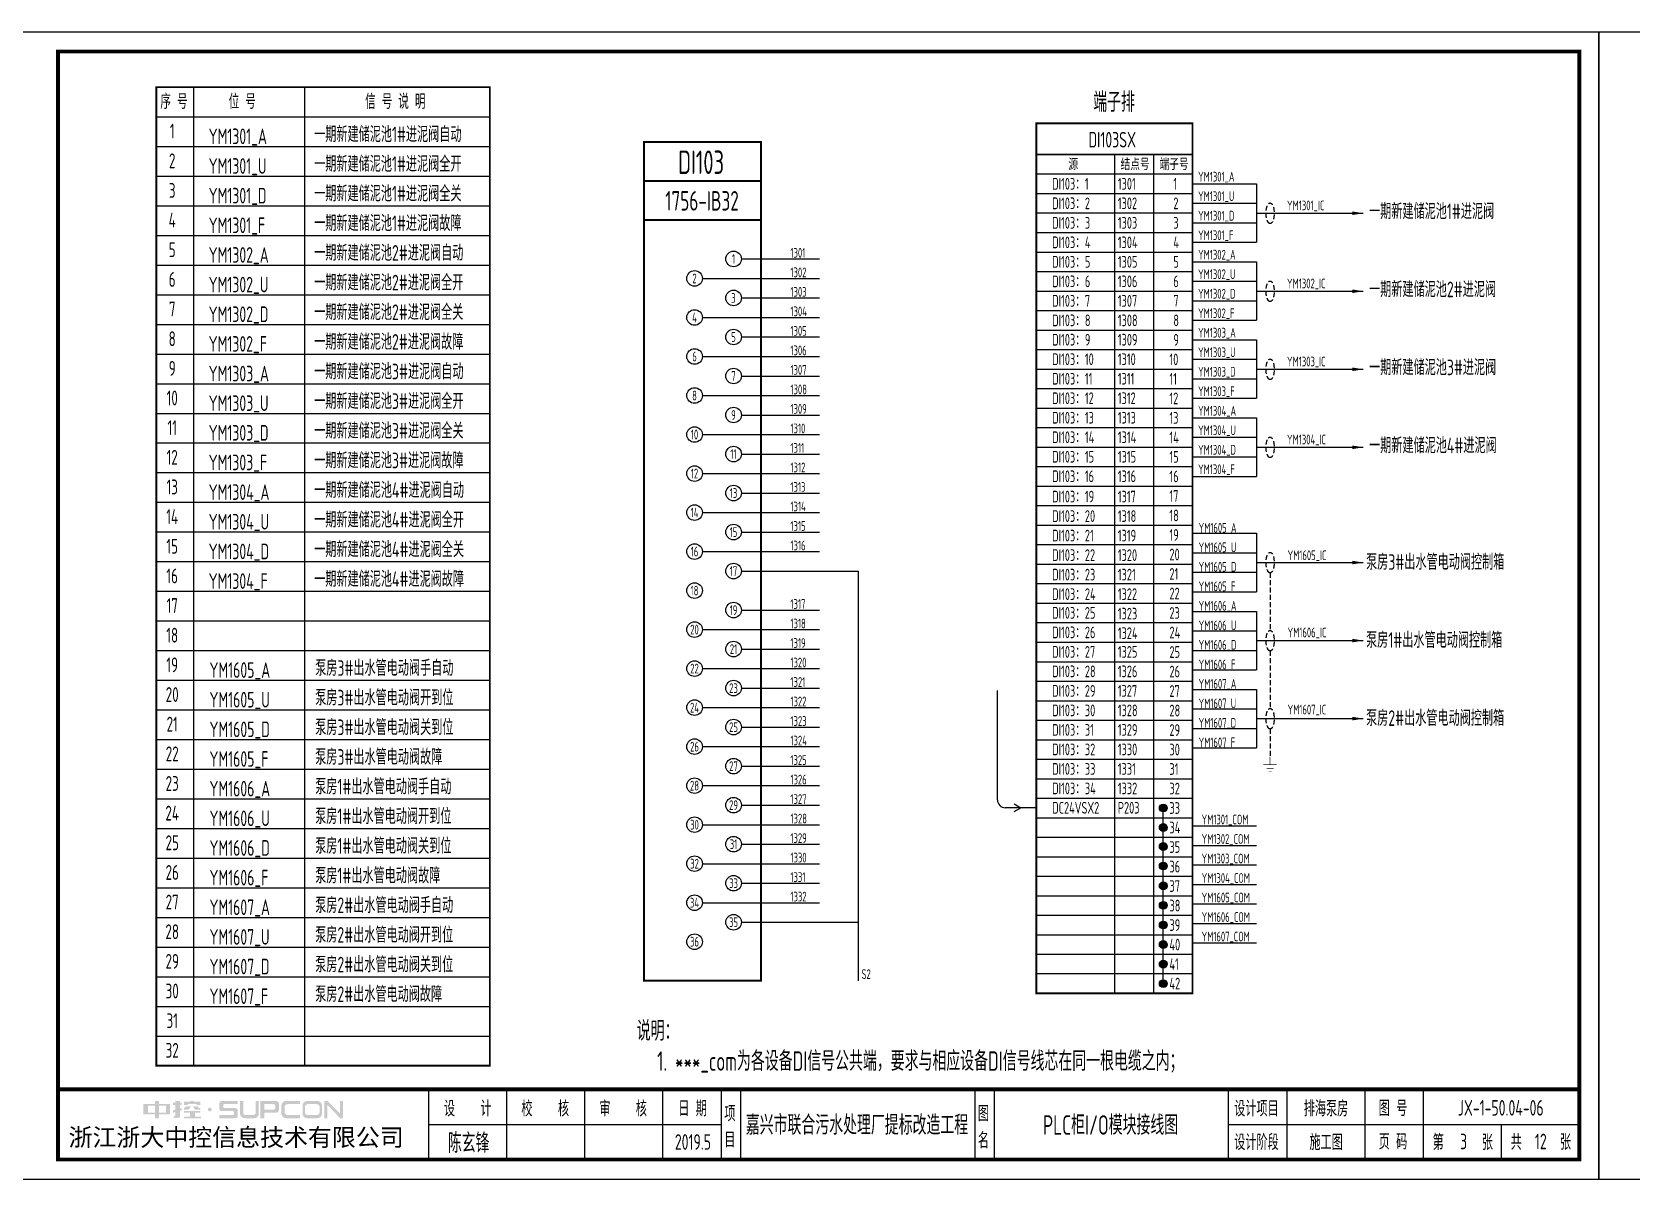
# Model space of a CAD drawing. Header units: millimetres. Extents: x 30557 to 235556, y -116603 to -73383.
# Drawn here: x 179725 to 183824, y -79651 to -76711 of the extents above; entities that cross this region are included whole.
import ezdxf
from ezdxf.enums import TextEntityAlignment as Align

# ---------------------------------------------------------------- set-up
doc = ezdxf.new("R2010")
doc.units = ezdxf.units.MM
doc.linetypes.add('DASHED2', pattern=[0.375, 0.25, -0.125])
doc.layers.add('1', color=3, linetype='Continuous')
doc.layers.add('符号层', color=3, linetype='Continuous')
doc.layers.add('_Drawing', color=7, linetype='Continuous', lineweight=25)
doc.styles.add('supcon', font='sceie.shx', dxfattribs={"width": 0.75, "height": 40, "bigfont": 'sceic.shx'})
doc.styles.add('Title', font='', dxfattribs={"height": 45})
doc.styles.get('Title').set_extended_font_data('SimHei')

# ---------------------------------------------------------------- blocks, each defined once
blk = doc.blocks.new('中控·SUPCON')
at = {"linetype": 'Continuous'}
h = blk.add_hatch(color=2, dxfattribs=at)
h.dxf.hatch_style = 1
h.paths.add_polyline_path([(34, 33), (20, 33), (20, 37), (15, 37), (15, 36), (15, 33), (0, 33), (0, 20), (13, 20), (15, 20), (15, 15), (20, 15), (20, 20), (22, 20), (34, 20)])
h.paths.add_polyline_path([(20, 30), (20, 31), (29, 31), (29, 22), (20, 22)], flags=16)
h.paths.add_polyline_path([(15, 30), (15, 22), (6, 22), (6, 31), (15, 31)], flags=16)
h.paths.add_polyline_path([(47, 32), (49, 32), (49, 35), (47, 35), (47, 37), (41, 37), (41, 35), (38, 35), (38, 32), (41, 32), (41, 25.8), (38, 25), (38, 22), (41, 22.8), (41, 18.3), (39, 17), (39, 15), (47, 16), (47, 24.5), (49, 25), (49, 28), (47, 27.5)])
h.paths.add_polyline_path([(61, 30), (55, 30), (52, 28), (52, 26), (58, 26)])
h.paths.add_polyline_path([(73, 28), (71, 28), (70, 30), (64, 30), (66, 26), (73, 26)])
h.paths.add_polyline_path([(73, 36), (64.6, 36), (64.6, 37), (60.4, 37), (60.4, 36), (52, 36), (52, 32), (56.8, 32), (56.8, 33.1), (68.2, 33.1), (68.2, 32), (73, 32)])
h.paths.add_polyline_path([(66, 22), (73, 22), (73, 24), (52, 24), (52, 22), (60, 22), (60, 17), (52, 17), (52, 15), (74, 15), (74, 17), (66, 17)])
h.paths.add_polyline_path([(82.7, 26.1, 1), (87.6, 26.1, 1)])
h.paths.add_polyline_path([(118, 28), (103.5, 28, -0.414214), (102.5, 29), (102.5, 32, -0.414214), (103.5, 33), (121, 33), (121, 37), (100.5, 37, 0.414214), (97.5, 34), (97.5, 27, 0.414214), (100.5, 24), (115, 24, -0.414214), (116, 23), (116, 20, -0.414214), (115, 19), (97.5, 19), (97.5, 15), (118, 15, 0.414214), (121, 18), (121, 25, 0.414214)])
h.paths.add_polyline_path([(128, 37), (124, 37), (124, 36), (124, 21, 0.414214), (130, 15), (142, 15, 0.414214), (148, 21), (148, 37), (144, 37), (144, 22, -0.414214), (141, 19), (131, 19, -0.414214), (128, 22)])
h.paths.add_polyline_path([(174, 26), (174, 33, 0.414214), (170, 37), (150, 37), (150, 36), (150, 15), (155, 15), (155, 22), (170, 22, 0.414214)])
h.paths.add_polyline_path([(167, 26), (155, 26), (155, 33), (167, 33, -0.414214), (169, 31), (169, 28, -0.414214)], flags=16)
h.paths.add_polyline_path([(201, 19), (185, 19, -0.414214), (181, 23), (181, 29, -0.414214), (185, 33), (201, 33), (201, 37), (183, 37, 0.414214), (177, 31), (177, 21, 0.414214), (183, 15), (201, 15)])
h.paths.add_polyline_path([(229, 21), (229, 31, 0.414214), (223, 37), (210, 37, 0.414214), (204, 31), (204, 21, 0.414214), (210, 15), (223, 15, 0.414214)])
h.paths.add_polyline_path([(207, 23), (207, 29, -0.414214), (211, 33), (222, 33, -0.414214), (226, 29), (226, 23, -0.414214), (222, 19), (211, 19, -0.414214)], flags=16)
h.paths.add_polyline_path([(236, 32.1), (252, 15), (256, 15), (256, 37), (252, 37), (252, 21), (236, 37), (232, 37), (232, 36), (232, 15), (236, 15)])
h = blk.add_hatch(color=2, dxfattribs=at)
h.dxf.hatch_style = 1
h.paths.add_polyline_path([(34, 33), (20, 33), (20, 37), (15, 37), (15, 36), (15, 33), (0, 33), (0, 20), (13, 20), (15, 20), (15, 15), (20, 15), (20, 20), (22, 20), (34, 20)])
h.paths.add_polyline_path([(20, 30), (20, 31), (29, 31), (29, 22), (20, 22)], flags=16)
h.paths.add_polyline_path([(15, 30), (15, 22), (6, 22), (6, 31), (15, 31)], flags=16)
h.paths.add_polyline_path([(47, 32), (49, 32), (49, 35), (47, 35), (47, 37), (41, 37), (41, 35), (38, 35), (38, 32), (41, 32), (41, 25.8), (38, 25), (38, 22), (41, 22.8), (41, 18.3), (39, 17), (39, 15), (47, 16), (47, 24.5), (49, 25), (49, 28), (47, 27.5)])
h.paths.add_polyline_path([(61, 30), (55, 30), (52, 28), (52, 26), (58, 26)])
h.paths.add_polyline_path([(73, 28), (71, 28), (70, 30), (64, 30), (66, 26), (73, 26)])
h.paths.add_polyline_path([(73, 36), (64.6, 36), (64.6, 37), (60.4, 37), (60.4, 36), (52, 36), (52, 32), (56.8, 32), (56.8, 33.1), (68.2, 33.1), (68.2, 32), (73, 32)])
h.paths.add_polyline_path([(66, 22), (73, 22), (73, 24), (52, 24), (52, 22), (60, 22), (60, 17), (52, 17), (52, 15), (74, 15), (74, 17), (66, 17)])
h.paths.add_polyline_path([(82.7, 26.1, 1), (87.6, 26.1, 1)])
h.paths.add_polyline_path([(118, 28), (103.5, 28, -0.414214), (102.5, 29), (102.5, 32, -0.414214), (103.5, 33), (121, 33), (121, 37), (100.5, 37, 0.414214), (97.5, 34), (97.5, 27, 0.414214), (100.5, 24), (115, 24, -0.414214), (116, 23), (116, 20, -0.414214), (115, 19), (97.5, 19), (97.5, 15), (118, 15, 0.414214), (121, 18), (121, 25, 0.414214)])
h.paths.add_polyline_path([(128, 37), (124, 37), (124, 36), (124, 21, 0.414214), (130, 15), (142, 15, 0.414214), (148, 21), (148, 37), (144, 37), (144, 22, -0.414214), (141, 19), (131, 19, -0.414214), (128, 22)])
h.paths.add_polyline_path([(174, 26), (174, 33, 0.414214), (170, 37), (150, 37), (150, 36), (150, 15), (155, 15), (155, 22), (170, 22, 0.414214)])
h.paths.add_polyline_path([(167, 26), (155, 26), (155, 33), (167, 33, -0.414214), (169, 31), (169, 28, -0.414214)], flags=16)
h.paths.add_polyline_path([(201, 19), (185, 19, -0.414214), (181, 23), (181, 29, -0.414214), (185, 33), (201, 33), (201, 37), (183, 37, 0.414214), (177, 31), (177, 21, 0.414214), (183, 15), (201, 15)])
h.paths.add_polyline_path([(229, 21), (229, 31, 0.414214), (223, 37), (210, 37, 0.414214), (204, 31), (204, 21, 0.414214), (210, 15), (223, 15, 0.414214)])
h.paths.add_polyline_path([(207, 23), (207, 29, -0.414214), (211, 33), (222, 33, -0.414214), (226, 29), (226, 23, -0.414214), (222, 19), (211, 19, -0.414214)], flags=16)
h.paths.add_polyline_path([(236, 32.1), (252, 15), (256, 15), (256, 37), (252, 37), (252, 21), (236, 37), (232, 37), (232, 36), (232, 15), (236, 15)])
h = blk.add_hatch(color=2, dxfattribs=at)
h.dxf.hatch_style = 1
h.paths.add_polyline_path([(34, 33), (20, 33), (20, 37), (15, 37), (15, 36), (15, 33), (0, 33), (0, 20), (13, 20), (15, 20), (15, 15), (20, 15), (20, 20), (22, 20), (34, 20)])
h.paths.add_polyline_path([(20, 30), (20, 31), (29, 31), (29, 22), (20, 22)], flags=16)
h.paths.add_polyline_path([(15, 30), (15, 22), (6, 22), (6, 31), (15, 31)], flags=16)
h.paths.add_polyline_path([(47, 32), (49, 32), (49, 35), (47, 35), (47, 37), (41, 37), (41, 35), (38, 35), (38, 32), (41, 32), (41, 25.8), (38, 25), (38, 22), (41, 22.8), (41, 18.3), (39, 17), (39, 15), (47, 16), (47, 24.5), (49, 25), (49, 28), (47, 27.5)])
h.paths.add_polyline_path([(61, 30), (55, 30), (52, 28), (52, 26), (58, 26)])
h.paths.add_polyline_path([(73, 28), (71, 28), (70, 30), (64, 30), (66, 26), (73, 26)])
h.paths.add_polyline_path([(73, 36), (64.6, 36), (64.6, 37), (60.4, 37), (60.4, 36), (52, 36), (52, 32), (56.8, 32), (56.8, 33.1), (68.2, 33.1), (68.2, 32), (73, 32)])
h.paths.add_polyline_path([(66, 22), (73, 22), (73, 24), (52, 24), (52, 22), (60, 22), (60, 17), (52, 17), (52, 15), (74, 15), (74, 17), (66, 17)])
h.paths.add_polyline_path([(82.7, 26.1, 1), (87.6, 26.1, 1)])
h.paths.add_polyline_path([(118, 28), (103.5, 28, -0.414214), (102.5, 29), (102.5, 32, -0.414214), (103.5, 33), (121, 33), (121, 37), (100.5, 37, 0.414214), (97.5, 34), (97.5, 27, 0.414214), (100.5, 24), (115, 24, -0.414214), (116, 23), (116, 20, -0.414214), (115, 19), (97.5, 19), (97.5, 15), (118, 15, 0.414214), (121, 18), (121, 25, 0.414214)])
h.paths.add_polyline_path([(128, 37), (124, 37), (124, 36), (124, 21, 0.414214), (130, 15), (142, 15, 0.414214), (148, 21), (148, 37), (144, 37), (144, 22, -0.414214), (141, 19), (131, 19, -0.414214), (128, 22)])
h.paths.add_polyline_path([(174, 26), (174, 33, 0.414214), (170, 37), (150, 37), (150, 36), (150, 15), (155, 15), (155, 22), (170, 22, 0.414214)])
h.paths.add_polyline_path([(167, 26), (155, 26), (155, 33), (167, 33, -0.414214), (169, 31), (169, 28, -0.414214)], flags=16)
h.paths.add_polyline_path([(201, 19), (185, 19, -0.414214), (181, 23), (181, 29, -0.414214), (185, 33), (201, 33), (201, 37), (183, 37, 0.414214), (177, 31), (177, 21, 0.414214), (183, 15), (201, 15)])
h.paths.add_polyline_path([(229, 21), (229, 31, 0.414214), (223, 37), (210, 37, 0.414214), (204, 31), (204, 21, 0.414214), (210, 15), (223, 15, 0.414214)])
h.paths.add_polyline_path([(207, 23), (207, 29, -0.414214), (211, 33), (222, 33, -0.414214), (226, 29), (226, 23, -0.414214), (222, 19), (211, 19, -0.414214)], flags=16)
h.paths.add_polyline_path([(236, 32.1), (252, 15), (256, 15), (256, 37), (252, 37), (252, 21), (236, 37), (232, 37), (232, 36), (232, 15), (236, 15)])
h = blk.add_hatch(color=2, dxfattribs=at)
h.dxf.hatch_style = 1
h.paths.add_polyline_path([(34, 33), (20, 33), (20, 37), (15, 37), (15, 36), (15, 33), (0, 33), (0, 20), (13, 20), (15, 20), (15, 15), (20, 15), (20, 20), (22, 20), (34, 20)])
h.paths.add_polyline_path([(20, 30), (20, 31), (29, 31), (29, 22), (20, 22)], flags=16)
h.paths.add_polyline_path([(15, 30), (15, 22), (6, 22), (6, 31), (15, 31)], flags=16)
h.paths.add_polyline_path([(47, 32), (49, 32), (49, 35), (47, 35), (47, 37), (41, 37), (41, 35), (38, 35), (38, 32), (41, 32), (41, 25.8), (38, 25), (38, 22), (41, 22.8), (41, 18.3), (39, 17), (39, 15), (47, 16), (47, 24.5), (49, 25), (49, 28), (47, 27.5)])
h.paths.add_polyline_path([(61, 30), (55, 30), (52, 28), (52, 26), (58, 26)])
h.paths.add_polyline_path([(73, 28), (71, 28), (70, 30), (64, 30), (66, 26), (73, 26)])
h.paths.add_polyline_path([(73, 36), (64.6, 36), (64.6, 37), (60.4, 37), (60.4, 36), (52, 36), (52, 32), (56.8, 32), (56.8, 33.1), (68.2, 33.1), (68.2, 32), (73, 32)])
h.paths.add_polyline_path([(66, 22), (73, 22), (73, 24), (52, 24), (52, 22), (60, 22), (60, 17), (52, 17), (52, 15), (74, 15), (74, 17), (66, 17)])
h.paths.add_polyline_path([(82.7, 26.1, 1), (87.6, 26.1, 1)])
h.paths.add_polyline_path([(118, 28), (103.5, 28, -0.414214), (102.5, 29), (102.5, 32, -0.414214), (103.5, 33), (121, 33), (121, 37), (100.5, 37, 0.414214), (97.5, 34), (97.5, 27, 0.414214), (100.5, 24), (115, 24, -0.414214), (116, 23), (116, 20, -0.414214), (115, 19), (97.5, 19), (97.5, 15), (118, 15, 0.414214), (121, 18), (121, 25, 0.414214)])
h.paths.add_polyline_path([(128, 37), (124, 37), (124, 36), (124, 21, 0.414214), (130, 15), (142, 15, 0.414214), (148, 21), (148, 37), (144, 37), (144, 22, -0.414214), (141, 19), (131, 19, -0.414214), (128, 22)])
h.paths.add_polyline_path([(174, 26), (174, 33, 0.414214), (170, 37), (150, 37), (150, 36), (150, 15), (155, 15), (155, 22), (170, 22, 0.414214)])
h.paths.add_polyline_path([(167, 26), (155, 26), (155, 33), (167, 33, -0.414214), (169, 31), (169, 28, -0.414214)], flags=16)
h.paths.add_polyline_path([(201, 19), (185, 19, -0.414214), (181, 23), (181, 29, -0.414214), (185, 33), (201, 33), (201, 37), (183, 37, 0.414214), (177, 31), (177, 21, 0.414214), (183, 15), (201, 15)])
h.paths.add_polyline_path([(229, 21), (229, 31, 0.414214), (223, 37), (210, 37, 0.414214), (204, 31), (204, 21, 0.414214), (210, 15), (223, 15, 0.414214)])
h.paths.add_polyline_path([(207, 23), (207, 29, -0.414214), (211, 33), (222, 33, -0.414214), (226, 29), (226, 23, -0.414214), (222, 19), (211, 19, -0.414214)], flags=16)
h.paths.add_polyline_path([(236, 32.1), (252, 15), (256, 15), (256, 37), (252, 37), (252, 21), (236, 37), (232, 37), (232, 36), (232, 15), (236, 15)])
h = blk.add_hatch(color=2, dxfattribs=at)
h.dxf.hatch_style = 1
h.paths.add_polyline_path([(34, 33), (20, 33), (20, 37), (15, 37), (15, 36), (15, 33), (0, 33), (0, 20), (13, 20), (15, 20), (15, 15), (20, 15), (20, 20), (22, 20), (34, 20)])
h.paths.add_polyline_path([(20, 30), (20, 31), (29, 31), (29, 22), (20, 22)], flags=16)
h.paths.add_polyline_path([(15, 30), (15, 22), (6, 22), (6, 31), (15, 31)], flags=16)
h.paths.add_polyline_path([(47, 32), (49, 32), (49, 35), (47, 35), (47, 37), (41, 37), (41, 35), (38, 35), (38, 32), (41, 32), (41, 25.8), (38, 25), (38, 22), (41, 22.8), (41, 18.3), (39, 17), (39, 15), (47, 16), (47, 24.5), (49, 25), (49, 28), (47, 27.5)])
h.paths.add_polyline_path([(61, 30), (55, 30), (52, 28), (52, 26), (58, 26)])
h.paths.add_polyline_path([(73, 28), (71, 28), (70, 30), (64, 30), (66, 26), (73, 26)])
h.paths.add_polyline_path([(73, 36), (64.6, 36), (64.6, 37), (60.4, 37), (60.4, 36), (52, 36), (52, 32), (56.8, 32), (56.8, 33.1), (68.2, 33.1), (68.2, 32), (73, 32)])
h.paths.add_polyline_path([(66, 22), (73, 22), (73, 24), (52, 24), (52, 22), (60, 22), (60, 17), (52, 17), (52, 15), (74, 15), (74, 17), (66, 17)])
h.paths.add_polyline_path([(82.7, 26.1, 1), (87.6, 26.1, 1)])
h.paths.add_polyline_path([(118, 28), (103.5, 28, -0.414214), (102.5, 29), (102.5, 32, -0.414214), (103.5, 33), (121, 33), (121, 37), (100.5, 37, 0.414214), (97.5, 34), (97.5, 27, 0.414214), (100.5, 24), (115, 24, -0.414214), (116, 23), (116, 20, -0.414214), (115, 19), (97.5, 19), (97.5, 15), (118, 15, 0.414214), (121, 18), (121, 25, 0.414214)])
h.paths.add_polyline_path([(128, 37), (124, 37), (124, 36), (124, 21, 0.414214), (130, 15), (142, 15, 0.414214), (148, 21), (148, 37), (144, 37), (144, 22, -0.414214), (141, 19), (131, 19, -0.414214), (128, 22)])
h.paths.add_polyline_path([(174, 26), (174, 33, 0.414214), (170, 37), (150, 37), (150, 36), (150, 15), (155, 15), (155, 22), (170, 22, 0.414214)])
h.paths.add_polyline_path([(167, 26), (155, 26), (155, 33), (167, 33, -0.414214), (169, 31), (169, 28, -0.414214)], flags=16)
h.paths.add_polyline_path([(201, 19), (185, 19, -0.414214), (181, 23), (181, 29, -0.414214), (185, 33), (201, 33), (201, 37), (183, 37, 0.414214), (177, 31), (177, 21, 0.414214), (183, 15), (201, 15)])
h.paths.add_polyline_path([(229, 21), (229, 31, 0.414214), (223, 37), (210, 37, 0.414214), (204, 31), (204, 21, 0.414214), (210, 15), (223, 15, 0.414214)])
h.paths.add_polyline_path([(207, 23), (207, 29, -0.414214), (211, 33), (222, 33, -0.414214), (226, 29), (226, 23, -0.414214), (222, 19), (211, 19, -0.414214)], flags=16)
h.paths.add_polyline_path([(236, 32.1), (252, 15), (256, 15), (256, 37), (252, 37), (252, 21), (236, 37), (232, 37), (232, 36), (232, 15), (236, 15)])
h = blk.add_hatch(color=2, dxfattribs=at)
h.dxf.hatch_style = 1
h.paths.add_polyline_path([(34, 33), (20, 33), (20, 37), (15, 37), (15, 36), (15, 33), (0, 33), (0, 20), (13, 20), (15, 20), (15, 15), (20, 15), (20, 20), (22, 20), (34, 20)])
h.paths.add_polyline_path([(20, 30), (20, 31), (29, 31), (29, 22), (20, 22)], flags=16)
h.paths.add_polyline_path([(15, 30), (15, 22), (6, 22), (6, 31), (15, 31)], flags=16)
h.paths.add_polyline_path([(47, 32), (49, 32), (49, 35), (47, 35), (47, 37), (41, 37), (41, 35), (38, 35), (38, 32), (41, 32), (41, 25.8), (38, 25), (38, 22), (41, 22.8), (41, 18.3), (39, 17), (39, 15), (47, 16), (47, 24.5), (49, 25), (49, 28), (47, 27.5)])
h.paths.add_polyline_path([(61, 30), (55, 30), (52, 28), (52, 26), (58, 26)])
h.paths.add_polyline_path([(73, 28), (71, 28), (70, 30), (64, 30), (66, 26), (73, 26)])
h.paths.add_polyline_path([(73, 36), (64.6, 36), (64.6, 37), (60.4, 37), (60.4, 36), (52, 36), (52, 32), (56.8, 32), (56.8, 33.1), (68.2, 33.1), (68.2, 32), (73, 32)])
h.paths.add_polyline_path([(66, 22), (73, 22), (73, 24), (52, 24), (52, 22), (60, 22), (60, 17), (52, 17), (52, 15), (74, 15), (74, 17), (66, 17)])
h.paths.add_polyline_path([(82.7, 26.1, 1), (87.6, 26.1, 1)])
h.paths.add_polyline_path([(118, 28), (103.5, 28, -0.414214), (102.5, 29), (102.5, 32, -0.414214), (103.5, 33), (121, 33), (121, 37), (100.5, 37, 0.414214), (97.5, 34), (97.5, 27, 0.414214), (100.5, 24), (115, 24, -0.414214), (116, 23), (116, 20, -0.414214), (115, 19), (97.5, 19), (97.5, 15), (118, 15, 0.414214), (121, 18), (121, 25, 0.414214)])
h.paths.add_polyline_path([(128, 37), (124, 37), (124, 36), (124, 21, 0.414214), (130, 15), (142, 15, 0.414214), (148, 21), (148, 37), (144, 37), (144, 22, -0.414214), (141, 19), (131, 19, -0.414214), (128, 22)])
h.paths.add_polyline_path([(174, 26), (174, 33, 0.414214), (170, 37), (150, 37), (150, 36), (150, 15), (155, 15), (155, 22), (170, 22, 0.414214)])
h.paths.add_polyline_path([(167, 26), (155, 26), (155, 33), (167, 33, -0.414214), (169, 31), (169, 28, -0.414214)], flags=16)
h.paths.add_polyline_path([(201, 19), (185, 19, -0.414214), (181, 23), (181, 29, -0.414214), (185, 33), (201, 33), (201, 37), (183, 37, 0.414214), (177, 31), (177, 21, 0.414214), (183, 15), (201, 15)])
h.paths.add_polyline_path([(229, 21), (229, 31, 0.414214), (223, 37), (210, 37, 0.414214), (204, 31), (204, 21, 0.414214), (210, 15), (223, 15, 0.414214)])
h.paths.add_polyline_path([(207, 23), (207, 29, -0.414214), (211, 33), (222, 33, -0.414214), (226, 29), (226, 23, -0.414214), (222, 19), (211, 19, -0.414214)], flags=16)
h.paths.add_polyline_path([(236, 32.1), (252, 15), (256, 15), (256, 37), (252, 37), (252, 21), (236, 37), (232, 37), (232, 36), (232, 15), (236, 15)])
blk = doc.blocks.new('supcon图框')
at = {"linetype": 'Continuous'}
for p, q in [((6145.7, 4361.7), (1987.7, 4361.7)), ((1987.7, 4361.7), (1987.7, 1421.7)), ((6145.7, 1421.7), (6145.7, 4361.7)), ((1987.7, 1421.7), (6145.7, 1421.7))]:
    blk.add_line(p, q, dxfattribs=at)
for p, q in [((3145.7, 1651.7), (3145.7, 1471.7)), ((3345.7, 1651.7), (3345.7, 1471.7)), ((3545.7, 1651.7), (3545.7, 1471.7)), ((3745.7, 1651.7), (3745.7, 1471.7)), ((3895.7, 1651.7), (3895.7, 1471.7)), ((3945.7, 1651.7), (3945.7, 1471.7)), ((4545.7, 1651.7), (4545.7, 1471.7)), ((4595.7, 1651.7), (4595.7, 1471.7)), ((5195.7, 1651.7), (5195.7, 1471.7)), ((5345.7, 1651.7), (5345.7, 1471.7)), ((5545.7, 1651.7), (5545.7, 1471.7)), ((5695.7, 1651.7), (5695.7, 1471.7)), ((3145.7, 1561.7), (3895.7, 1561.7)), ((5195.7, 1561.7), (6095.7, 1561.7)), ((5895.7, 1561.7), (5895.7, 1471.7))]:
    blk.add_line(p, q)
at = {"linetype": 'Continuous', "const_width": 10}
blk.add_lwpolyline([(2195.7, 4311.7), (6095.7, 4311.7), (6095.7, 1471.7), (2195.7, 1471.7)], close=True, dxfattribs=at)
blk.add_lwpolyline([(2195.7, 1651.7), (6095.7, 1651.7)], dxfattribs=at)
at = {"linetype": 'Continuous', "xscale": 2, "yscale": 2, "zscale": 2}
blk.add_blockref('中控·SUPCON', (2414.6, 1547.7), dxfattribs=at)
at = {"style": 'supcon', "width": 0.75}
for s, p in [('设    计', (3246.2, 1604.2)), ('校    核', (3444.8, 1604.2)), ('审    核', (3644.5, 1604.2)), ('日 期', (3822.5, 1604.2)), ('项', (3918.2, 1590.7)), ('图', (4568.2, 1590.7)), ('设计项目', (5268, 1604.2)), ('图 号', (5618, 1604.2)), ('目', (3918.2, 1522.9)), ('名', (4568.2, 1522.9)), ('设计阶段', (5268, 1518.1)), ('施工图', (5446.5, 1518.1)), ('页 码', (5618, 1518.1)), ('第      张', (5797, 1518.1)), ('共      张', (5997, 1518.1))]:
    blk.add_text(s, height=40, dxfattribs=at).set_placement(p, align=Align.MIDDLE)
at = {"style": 'Title'}
blk.add_text('浙江浙大中控信息技术有限公司', height=45, dxfattribs=at).set_placement((2222.8, 1506.2))
blk = doc.blocks.new('DI端子_42')
at = {"lineweight": -3}
h = blk.add_hatch(color=256, dxfattribs=at)
h.dxf.hatch_style = 1
h.paths.add_polyline_path([(10680.5, 453.6, 1), (10660.5, 453.6, 1)])
h = blk.add_hatch(color=256, dxfattribs=at)
h.dxf.hatch_style = 1
h.paths.add_polyline_path([(10680.5, 403.6, 1), (10660.5, 403.6, 1)])
h = blk.add_hatch(color=256, dxfattribs=at)
h.dxf.hatch_style = 1
h.paths.add_polyline_path([(10680.5, 354.9, 1), (10660.5, 354.9, 1)])
h = blk.add_hatch(color=256, dxfattribs=at)
h.dxf.hatch_style = 1
h.paths.add_polyline_path([(10680.5, 304.9, 1), (10660.5, 304.9, 1)])
h = blk.add_hatch(color=256, dxfattribs=at)
h.dxf.hatch_style = 1
h.paths.add_polyline_path([(10680.5, 254.2, 1), (10660.5, 254.2, 1)])
h = blk.add_hatch(color=256, dxfattribs=at)
h.dxf.hatch_style = 1
h.paths.add_polyline_path([(10680.5, 204.2, 1), (10660.5, 204.2, 1)])
h = blk.add_hatch(color=256, dxfattribs=at)
h.dxf.hatch_style = 1
h.paths.add_polyline_path([(10680.5, 153.8, 1), (10660.5, 153.8, 1)])
h = blk.add_hatch(color=256, dxfattribs=at)
h.dxf.hatch_style = 1
h.paths.add_polyline_path([(10680.5, 103.8, 1), (10660.5, 103.8, 1)])
h = blk.add_hatch(color=256, dxfattribs=at)
h.dxf.hatch_style = 1
h.paths.add_polyline_path([(10680.5, 53.5, 1), (10660.5, 53.5, 1)])
h = blk.add_hatch(color=256, dxfattribs=at)
h.dxf.hatch_style = 1
h.paths.add_polyline_path([(10680.5, 3.5, 1), (10660.5, 3.5, 1)])
for p, q in [((10345.5, 2208.8), (10345.5, 78.8)), ((10745.5, 2208.8), (10345.5, 2208.8)), ((10745.5, 78.8), (10745.5, 2208.8)), ((10545.5, 2128.8), (10545.5, 78.8)), ((10645.5, 2128.8), (10645.5, 78.8)), ((10345.5, 2078.8), (10745.5, 2078.8)), ((10345.5, 2028.8), (10745.5, 2028.8)), ((10345.5, 1978.8), (10745.5, 1978.8)), ((10345.5, 1928.8), (10745.5, 1928.8)), ((10345.5, 1878.8), (10745.5, 1878.8)), ((10345.5, 1828.8), (10745.5, 1828.8)), ((10345.5, 1778.8), (10745.5, 1778.8)), ((10345.5, 1728.8), (10745.5, 1728.8)), ((10345.5, 1678.8), (10745.5, 1678.8)), ((10345.5, 1628.8), (10745.5, 1628.8)), ((10345.5, 1578.8), (10745.5, 1578.8)), ((10345.5, 1528.8), (10745.5, 1528.8)), ((10345.5, 1478.8), (10745.5, 1478.8)), ((10345.5, 1428.8), (10745.5, 1428.8)), ((10345.5, 1378.8), (10745.5, 1378.8)), ((10345.5, 1328.8), (10745.5, 1328.8)), ((10345.5, 1278.8), (10745.5, 1278.8)), ((10345.5, 1228.8), (10745.5, 1228.8)), ((10345.5, 1178.8), (10745.5, 1178.8)), ((10345.5, 1128.8), (10745.5, 1128.8)), ((10345.5, 1078.8), (10745.5, 1078.8)), ((10345.5, 1028.8), (10745.5, 1028.8)), ((10345.5, 978.8), (10745.5, 978.8)), ((10345.5, 928.8), (10745.5, 928.8)), ((10345.5, 878.8), (10745.5, 878.8)), ((10345.5, 828.8), (10745.5, 828.8)), ((10345.5, 778.8), (10745.5, 778.8)), ((10345.5, 728.8), (10745.5, 728.8)), ((10345.5, 678.8), (10745.5, 678.8)), ((10345.5, 628.8), (10745.5, 628.8)), ((10345.5, 578.8), (10745.5, 578.8)), ((10345.5, 528.8), (10745.5, 528.8)), ((10345.5, 478.8), (10745.5, 478.8)), ((10345.5, 428.8), (10745.5, 428.8)), ((10345.5, 378.8), (10745.5, 378.8)), ((10345.5, 328.8), (10745.5, 328.8)), ((10345.5, 278.8), (10745.5, 278.8)), ((10345.5, 228.8), (10745.5, 228.8)), ((10345.5, 178.8), (10745.5, 178.8)), ((10345.5, 128.8), (10745.5, 128.8))]:
    blk.add_line(p, q, dxfattribs=at)
for p, q in [((10345.5, 2208.8), (10745.5, 2208.8)), ((10345.5, -21.2), (10345.5, 2208.8)), ((10745.5, 2208.8), (10745.5, -21.2)), ((10670, 2.9), (10670, 454.3)), ((10345.5, 78.8), (10745.5, 78.8)), ((10345.5, 28.8), (10345.5, 78.8)), ((10545.5, 78.8), (10545.5, -21.2)), ((10645.5, 78.8), (10645.5, -21.2)), ((10745.5, 78.8), (10745.5, 28.8)), ((10745.5, 28.8), (10345.5, 28.8)), ((10345.5, -21.2), (10345.5, 28.8)), ((10745.5, 28.8), (10745.5, -21.2)), ((10745.5, -21.2), (10345.5, -21.2)), ((10745.5, -21.2), (10345.5, -21.2))]:
    blk.add_line(p, q)
at = {"const_width": 5}
blk.add_lwpolyline([(10345.5, 2208.8), (10745.5, 2208.8), (10745.5, -21.2), (10345.5, -21.2), (10345.5, 2208.8)], dxfattribs=at)
at = {"lineweight": -3, "const_width": 5}
blk.add_lwpolyline([(10345.5, 2128.8), (10745.5, 2128.8)], dxfattribs=at)
at = {"lineweight": -3}
for centre in [(10670.5, 453.6), (10670.5, 403.6), (10670.5, 354.9), (10670.5, 304.9), (10670.5, 254.2), (10670.5, 204.2), (10670.5, 153.8), (10670.5, 103.8), (10670.5, 53.5), (10670.5, 3.5)]:
    blk.add_circle(centre, 10, dxfattribs=at)
at = {"color": 7, "style": 'supcon', "width": 0.75}
for s, p in [('源', (10427.3, 2088.6)), ('结点号', (10561.2, 2088.6)), ('端子号', (10661.2, 2088.6)), ('1', (10696.4, 2038.6)), ('2', (10696.4, 1988.6)), ('3', (10696.4, 1938.6)), ('4', (10696.4, 1888.6)), ('5', (10696.4, 1838.6)), ('6', (10696.4, 1788.6)), ('7', (10696.4, 1738.6)), ('8', (10696.4, 1688.6)), ('9', (10696.4, 1638.6)), ('10', (10686.4, 1588.6)), ('11', (10686.4, 1538.6)), ('12', (10686.4, 1488.6)), ('13', (10686.4, 1438.6)), ('14', (10686.4, 1388.6)), ('15', (10686.4, 1338.6)), ('16', (10686.4, 1288.6)), ('17', (10686.4, 1238.6)), ('18', (10686.4, 1188.6)), ('19', (10686.4, 1138.6)), ('20', (10686.4, 1088.6)), ('21', (10686.4, 1038.6)), ('22', (10686.4, 988.6)), ('23', (10686.4, 938.6)), ('24', (10686.4, 888.6)), ('25', (10686.4, 838.6)), ('26', (10686.4, 788.6)), ('27', (10686.4, 738.6)), ('28', (10686.4, 688.6)), ('29', (10686.4, 638.6)), ('30', (10686.4, 588.6)), ('31', (10686.4, 538.6)), ('32', (10686.4, 488.6)), ('33', (10686.4, 438.6)), ('34', (10686.4, 388.6)), ('35', (10686.4, 338.6)), ('36', (10686.4, 288.6)), ('37', (10686.4, 238.6)), ('38', (10686.4, 188.6)), ('39', (10686.4, 138.6)), ('40', (10686.4, 88.6)), ('41', (10686.4, 38.6)), ('42', (10686.4, -11.2))]:
    blk.add_text(s, height=30, dxfattribs=at).set_placement(p)
blk = doc.blocks.new('1756-IB32')
at = {"linetype": 'Continuous'}
for p, q in [((13409.3, 32239.5), (13609.3, 32239.5)), ((13309.3, 32189.5), (13609.3, 32189.5)), ((13409.3, 32139.5), (13609.3, 32139.5)), ((13309.3, 32089.5), (13609.3, 32089.5)), ((13409.3, 32039.5), (13609.3, 32039.5)), ((13309.3, 31989.5), (13609.3, 31989.5)), ((13409.3, 31939.5), (13609.3, 31939.5)), ((13309.3, 31889.5), (13609.3, 31889.5)), ((13409.3, 31839.5), (13609.3, 31839.5)), ((13309.3, 31789.5), (13609.3, 31789.5)), ((13409.3, 31739.5), (13609.3, 31739.5)), ((13309.3, 31689.5), (13609.3, 31689.5)), ((13409.3, 31639.5), (13609.3, 31639.5)), ((13309.3, 31589.5), (13609.3, 31589.5)), ((13409.3, 31539.5), (13609.3, 31539.5)), ((13309.3, 31489.5), (13609.3, 31489.5)), ((13409.3, 31339.5), (13609.3, 31339.5)), ((13309.3, 31289.5), (13609.3, 31289.5)), ((13409.3, 31239.5), (13609.3, 31239.5)), ((13309.3, 31189.5), (13609.3, 31189.5)), ((13409.3, 31139.5), (13609.3, 31139.5)), ((13309.3, 31089.5), (13609.3, 31089.5)), ((13409.3, 31039.5), (13609.3, 31039.5)), ((13309.3, 30989.5), (13609.3, 30989.5)), ((13409.3, 30939.5), (13609.3, 30939.5)), ((13309.3, 30889.5), (13609.3, 30889.5)), ((13409.3, 30839.5), (13609.3, 30839.5)), ((13309.3, 30789.5), (13609.3, 30789.5)), ((13409.3, 30739.5), (13609.3, 30739.5)), ((13309.3, 30689.5), (13609.3, 30689.5)), ((13409.3, 30639.5), (13609.3, 30639.5)), ((13309.3, 30589.5), (13609.3, 30589.5))]:
    blk.add_line(p, q, dxfattribs=at)
at = {"color": 5, "linetype": 'Continuous'}
for p, q in [((13409.3, 31439.5), (13709.3, 31439.5)), ((13709.3, 30389.5), (13709.3, 31439.5)), ((13409.3, 30539.5), (13709.3, 30539.5))]:
    blk.add_line(p, q, dxfattribs=at)
at = {"linetype": 'Continuous', "const_width": 5}
blk.add_lwpolyline([(13159.3, 32539.5), (13459.3, 32539.5), (13459.3, 30389.5), (13159.3, 30389.5)], close=True, dxfattribs=at)
for points in [[(13159.3, 32439.5), (13459.3, 32439.5)], [(13159.3, 32339.5), (13459.3, 32339.5)]]:
    blk.add_lwpolyline(points, dxfattribs=at)
at = {"lineweight": -3}
for centre in [(13389.3, 32239.5), (13289.3, 32189.5), (13389.3, 32139.5), (13289.3, 32089.5), (13389.3, 32039.5), (13289.3, 31989.5), (13389.3, 31939.5), (13289.3, 31889.5), (13389.3, 31839.5), (13289.3, 31789.5), (13389.3, 31739.5), (13289.3, 31689.5), (13389.3, 31639.5), (13289.3, 31589.5), (13389.3, 31539.5), (13289.3, 31489.5), (13389.3, 31439.5), (13289.3, 31389.5), (13389.3, 31339.5), (13289.3, 31289.5), (13389.3, 31239.5), (13289.3, 31189.5), (13389.3, 31139.5), (13289.3, 31089.5), (13389.3, 31039.5), (13289.3, 30989.5), (13389.3, 30939.5), (13289.3, 30889.5), (13389.3, 30839.5), (13289.3, 30789.5), (13389.3, 30739.5), (13289.3, 30689.5), (13389.3, 30639.5), (13289.3, 30589.5), (13389.3, 30539.5), (13289.3, 30489.5)]:
    blk.add_circle(centre, 20, dxfattribs=at)
at = {"color": 7, "style": 'supcon', "width": 0.75}
blk.add_text('1756-IB32', height=50, dxfattribs=at).set_placement((13308.4, 32388.6), align=Align.MIDDLE)
at = {"style": 'supcon', "width": 0.75}
for s, p in [('1', (13389.1, 32239.5)), ('2', (13289.1, 32189.5)), ('3', (13389.1, 32139.5)), ('4', (13289.1, 32089.5)), ('5', (13389.1, 32039.5)), ('6', (13289.1, 31989.5)), ('7', (13389.1, 31939.5)), ('8', (13289.1, 31889.5)), ('9', (13389.1, 31839.5)), ('10', (13289.1, 31789.5)), ('11', (13389.1, 31739.5)), ('12', (13289.1, 31689.5)), ('13', (13389.1, 31639.5)), ('14', (13289.1, 31589.5)), ('15', (13389.1, 31539.5)), ('16', (13289.1, 31489.5)), ('17', (13389.1, 31439.5)), ('18', (13289.1, 31389.5)), ('19', (13389.1, 31339.5)), ('20', (13289.1, 31289.5)), ('21', (13389.1, 31239.5)), ('22', (13289.1, 31189.5)), ('23', (13389.1, 31139.5)), ('24', (13289.1, 31089.5)), ('25', (13389.1, 31039.5)), ('26', (13289.1, 30989.5)), ('27', (13389.1, 30939.5)), ('28', (13289.1, 30889.5)), ('29', (13389.1, 30839.5)), ('30', (13289.1, 30789.5)), ('31', (13389.1, 30739.5)), ('32', (13289.1, 30689.5)), ('33', (13389.1, 30639.5)), ('34', (13289.1, 30589.5)), ('35', (13389.1, 30539.5)), ('36', (13289.1, 30489.5))]:
    blk.add_text(s, height=25, dxfattribs=at).set_placement(p, align=Align.MIDDLE)

msp = doc.modelspace()

# ---------------------------------------------------------------- linework, layer by layer
at = {"lineweight": -3}
for p, q in [((180138.6, -76852.3), (180138.6, -77612.3)), ((180423.6, -76852.3), (180423.6, -77612.3)), ((180043.6, -76928.3), (180898.6, -76928.3)), ((180043.6, -77004.3), (180898.6, -77004.3)), ((180043.6, -77080.3), (180898.6, -77080.3)), ((180043.6, -77156.3), (180898.6, -77156.3)), ((180043.6, -77232.3), (180898.6, -77232.3)), ((180043.6, -77308.3), (180898.6, -77308.3)), ((180043.6, -77384.3), (180898.6, -77384.3)), ((180043.6, -77460.3), (180898.6, -77460.3)), ((180043.6, -77536.3), (180898.6, -77536.3)), ((180043.6, -77612.3), (180898.6, -77612.3)), ((180138.6, -77612.3), (180138.6, -79360.3)), ((180423.6, -77612.3), (180423.6, -79360.3)), ((180043.6, -77688.3), (180898.6, -77688.3)), ((180043.6, -77764.3), (180898.6, -77764.3)), ((180043.6, -77840.3), (180898.6, -77840.3)), ((180043.6, -77916.3), (180898.6, -77916.3)), ((180043.6, -77992.3), (180898.6, -77992.3)), ((180043.6, -78068.3), (180898.6, -78068.3)), ((180043.6, -78144.3), (180898.6, -78144.3)), ((180043.6, -78220.3), (180898.6, -78220.3)), ((180043.6, -78296.3), (180898.6, -78296.3)), ((180043.6, -78372.3), (180898.6, -78372.3)), ((180043.6, -78448.3), (180898.6, -78448.3)), ((180043.6, -78524.3), (180898.6, -78524.3)), ((180043.6, -78600.3), (180898.6, -78600.3)), ((180043.6, -78676.3), (180898.6, -78676.3)), ((180043.6, -78752.3), (180898.6, -78752.3)), ((180043.6, -78828.3), (180898.6, -78828.3)), ((180043.6, -78904.3), (180898.6, -78904.3)), ((180043.6, -78980.3), (180898.6, -78980.3)), ((180043.6, -79056.3), (180898.6, -79056.3)), ((180043.6, -79132.3), (180898.6, -79132.3)), ((180043.6, -79208.3), (180898.6, -79208.3)), ((180043.6, -79284.3), (180898.6, -79284.3)), ((180043.6, -79360.3), (180898.6, -79360.3))]:
    msp.add_line(p, q, dxfattribs=at)
for p, q in [((182699.7, -77099.8), (182863.9, -77099.8)), ((182863.9, -77099.8), (182863.9, -77249.8)), ((182699.7, -77149.8), (182863.9, -77149.8)), ((182863.9, -77175.4), (183137.5, -77175.4)), ((182699.7, -77199.8), (182863.9, -77199.8)), ((182699.7, -77249.8), (182863.9, -77249.8)), ((182699.7, -77299.8), (182863.9, -77299.8)), ((182863.9, -77299.8), (182863.9, -77449.8)), ((182699.7, -77349.8), (182863.9, -77349.8)), ((182863.9, -77375.4), (183137.5, -77375.4)), ((182699.7, -77399.8), (182863.9, -77399.8)), ((182699.7, -77449.8), (182863.9, -77449.8)), ((182699.7, -77499.8), (182863.9, -77499.8)), ((182863.9, -77499.8), (182863.9, -77649.8)), ((182699.7, -77549.8), (182863.9, -77549.8)), ((182863.9, -77575.4), (183137.5, -77575.4)), ((182699.7, -77599.8), (182863.9, -77599.8)), ((182699.7, -77649.8), (182863.9, -77649.8)), ((182699.7, -77699.8), (182863.9, -77699.8)), ((182863.9, -77699.8), (182863.9, -77849.8)), ((182699.7, -77749.8), (182863.9, -77749.8)), ((182699.7, -77799.8), (182863.9, -77799.8)), ((182863.9, -77775.4), (183137.5, -77775.4)), ((182699.7, -77849.8), (182863.9, -77849.8)), ((182699.7, -77995.8), (182863.9, -77995.8)), ((182863.9, -77995.8), (182863.9, -78145.8)), ((182699.7, -78045.8), (182863.9, -78045.8)), ((182863.9, -78070.8), (183137.5, -78070.8)), ((182699.7, -78095.8), (182863.9, -78095.8)), ((182699.7, -78145.8), (182863.9, -78145.8)), ((182699.7, -78195.8), (182863.9, -78195.8)), ((182863.9, -78195.8), (182863.9, -78345.8)), ((182699.7, -78245.8), (182863.9, -78245.8)), ((182863.9, -78270.8), (183137.5, -78270.8)), ((182699.7, -78295.8), (182863.9, -78295.8)), ((182699.7, -78345.8), (182863.9, -78345.8)), ((182699.7, -78395.8), (182863.9, -78395.8)), ((182863.9, -78395.8), (182863.9, -78545.8)), ((182699.7, -78445.8), (182863.9, -78445.8)), ((182699.7, -78495.8), (182863.9, -78495.8)), ((182863.9, -78470.8), (183137.5, -78470.8)), ((182699.7, -78545.8), (182863.9, -78545.8)), ((182699.7, -78745.8), (182863.9, -78745.8)), ((182699.7, -78795.8), (182863.9, -78795.8)), ((182699.7, -78845.8), (182863.9, -78845.8)), ((182699.7, -78895.8), (182863.9, -78895.8)), ((182699.7, -78945.8), (182863.9, -78945.8)), ((182699.7, -78995.8), (182863.9, -78995.8)), ((182699.7, -79045.8), (182863.9, -79045.8))]:
    msp.add_line(p, q)
at = {"color": 0, "linetype": 'DASHED2', "ltscale": 50}
for p, q in [((182898.6, -78097.4), (182898.6, -78244.5)), ((182898.6, -78297.4), (182898.6, -78444.5)), ((182898.6, -78497.4), (182898.6, -78567.9))]:
    msp.add_line(p, q, dxfattribs=at)
at = {"color": 37, "linetype": 'Continuous'}
for p, q in [((182199.7, -78679.1), (182199.7, -78399.1)), ((182299.7, -78699.1), (182219.7, -78699.1)), ((182242.4, -78689.1), (182259.7, -78699.1)), ((182242.4, -78709.1), (182259.7, -78699.1))]:
    msp.add_line(p, q, dxfattribs=at)
at = {"lineweight": -3, "const_width": 4.75}
msp.add_lwpolyline([(180043.6, -76852.3), (180043.6, -79360.3), (180898.6, -79360.3), (180898.6, -76852.3)], close=True, dxfattribs=at)
for points in [[(183137.5, -77175.4, 0, 9, 0), (183109.8, -77175.4, 9, 9, 0)], [(183137.5, -77375.4, 0, 9, 0), (183109.8, -77375.4, 9, 9, 0)], [(183137.5, -77575.4, 0, 9, 0), (183109.8, -77575.4, 9, 9, 0)], [(183137.5, -77775.4, 0, 9, 0), (183109.8, -77775.4, 9, 9, 0)], [(183137.5, -78070.8, 0, 9, 0), (183109.8, -78070.8, 9, 9, 0)], [(183137.5, -78270.8, 0, 9, 0), (183109.8, -78270.8, 9, 9, 0)], [(183137.5, -78470.8, 0, 9, 0), (183109.8, -78470.8, 9, 9, 0)]]:
    msp.add_lwpolyline(points, format="xyseb")
at = {"color": 37, "linetype": 'Continuous'}
msp.add_arc((182219.7, -78679.1), 20, 180, 270, dxfattribs=at)
at = {"color": 0, "linetype": 'DASHED2', "ltscale": 50}
for centre in [(182898.6, -77175.5), (182898.6, -77375.5), (182898.6, -77575.5), (182898.6, -77775.5), (182898.6, -78071), (182898.6, -78271), (182898.6, -78471)]:
    msp.add_ellipse(centre, major_axis=(0, -26.4), ratio=0.394838, dxfattribs=at)
at = {"layer": '1', "color": 0, "const_width": 1.62}
for points in [[(182898.6, -78567.9), (182898.6, -78589)], [(182881.6, -78589), (182915.6, -78589)], [(182889.6, -78598.5), (182908.1, -78598.5)], [(182895.3, -78605.5), (182902.4, -78605.5)]]:
    msp.add_lwpolyline(points, dxfattribs=at)

# ---------------------------------------------------------------- block references
for name, p in [('supcon图框', (177595.6, -81072.6)), ('supcon图框', (181753.6, -81072.6)), ('DI端子_42', (171954.2, -79153.6))]:
    msp.add_blockref(name, p)
at = {"color": 1}
msp.add_blockref('1756-IB32', (168134, -109532.1), dxfattribs=at)

# ---------------------------------------------------------------- texts
at = {"style": 'supcon', "width": 0.75}
for s, p in [('序 号', (180088.7, -76908)), ('位 号', (180263.8, -76908)), ('信 号 说 明', (180656.1, -76908)), ('1', (180084.2, -76984)), ('2', (180084.2, -77060)), ('3', (180084.2, -77136)), ('4', (180084.2, -77212)), ('5', (180084.2, -77288)), ('6', (180084.2, -77364)), ('7', (180084.2, -77440)), ('8', (180084.2, -77516)), ('9', (180084.2, -77592)), ('10', (180084.2, -77668)), ('11', (180084.2, -77744)), ('12', (180084.2, -77820)), ('13', (180084.2, -77896)), ('14', (180084.2, -77972)), ('15', (180084.2, -78048)), ('16', (180084.2, -78124)), ('17', (180084.2, -78200)), ('18', (180084.2, -78276)), ('19', (180084.2, -78352)), ('20', (180084.2, -78428)), ('21', (180084.2, -78504)), ('22', (180084.2, -78580)), ('23', (180084.2, -78656)), ('24', (180084.2, -78732)), ('25', (180084.2, -78808)), ('26', (180084.2, -78884)), ('27', (180084.2, -78960)), ('28', (180084.2, -79036)), ('29', (180084.2, -79112)), ('30', (180084.2, -79188)), ('31', (180084.2, -79264)), ('32', (180084.2, -79340))]:
    msp.add_text(s, height=38, dxfattribs=at).set_placement(p, align=Align.CENTER)
at = {"color": 1, "linetype": 'Continuous', "style": 'supcon', "width": 0.75}
for s, p in [('YM1301_A', (180177.6, -76998.3)), ('一期新建储泥池1#进泥阀自动', (180448.1, -76993.1)), ('YM1301_U', (180177.6, -77074.3)), ('一期新建储泥池1#进泥阀全开', (180448.1, -77069.1)), ('一期新建储泥池1#进泥阀全关', (180448.1, -77145.1)), ('YM1301_D', (180177.6, -77150.3)), ('一期新建储泥池1#进泥阀故障', (180448.1, -77221.1)), ('YM1301_F', (180177.6, -77226.3)), ('YM1302_A', (180177.6, -77302.3)), ('一期新建储泥池2#进泥阀自动', (180448.1, -77297.1)), ('YM1302_U', (180177.6, -77378.3)), ('一期新建储泥池2#进泥阀全开', (180448.1, -77373.1)), ('YM1302_D', (180177.6, -77454.3)), ('一期新建储泥池2#进泥阀全关', (180448.1, -77449.1)), ('YM1302_F', (180177.6, -77530.3)), ('一期新建储泥池2#进泥阀故障', (180448.1, -77525.1)), ('YM1303_A', (180177.6, -77606.3)), ('一期新建储泥池3#进泥阀自动', (180448.1, -77601.1)), ('一期新建储泥池3#进泥阀全开', (180448.1, -77677.1)), ('YM1303_U', (180177.6, -77682.3)), ('YM1303_D', (180177.6, -77758.3)), ('一期新建储泥池3#进泥阀全关', (180448.1, -77753.1)), ('YM1303_F', (180177.6, -77834.3)), ('一期新建储泥池3#进泥阀故障', (180448.1, -77829.1)), ('YM1304_A', (180177.6, -77910.3)), ('一期新建储泥池4#进泥阀自动', (180448.1, -77905.1)), ('YM1304_U', (180177.6, -77986.3)), ('一期新建储泥池4#进泥阀全开', (180448.1, -77981.1)), ('YM1304_D', (180177.6, -78062.3)), ('一期新建储泥池4#进泥阀全关', (180448.1, -78057.1)), ('YM1304_F', (180177.6, -78138.3)), ('一期新建储泥池4#进泥阀故障', (180448.1, -78133.1)), ('泵房3#出水管电动阀手自动', (180450.7, -78361.1)), ('泵房3#出水管电动阀开到位', (180450.7, -78437.1)), ('泵房3#出水管电动阀关到位', (180450.7, -78513.1)), ('泵房3#出水管电动阀故障', (180450.7, -78589.1)), ('泵房1#出水管电动阀手自动', (180450.7, -78665.1)), ('泵房1#出水管电动阀开到位', (180450.7, -78741.1)), ('泵房1#出水管电动阀关到位', (180450.7, -78817.1)), ('泵房1#出水管电动阀故障', (180450.7, -78893.1)), ('泵房2#出水管电动阀手自动', (180450.7, -78969.1)), ('泵房2#出水管电动阀开到位', (180450.7, -79045.1)), ('泵房2#出水管电动阀关到位', (180450.7, -79121.1)), ('泵房2#出水管电动阀故障', (180450.7, -79197.1))]:
    msp.add_text(s, height=40, dxfattribs=at).set_placement(p)
at = {"color": 3, "style": 'supcon', "width": 0.75}
for s, height, p in [('DI103', 60, (181440, -77044.6)), ('排海泵房', 40, (183042, -79468.3)), ('陈玄锋', 50, (180844.1, -79555.9)), ('2019.5', 40, (181419.1, -79555.9)), ('3', 40, (183394.6, -79554.5)), ('12', 40, (183592.6, -79554.5))]:
    msp.add_text(s, height=height, dxfattribs=at).set_placement(p, align=Align.MIDDLE)
for s, p in [('DI103：1', (182340.1, -77115)), ('DI103：2', (182340.1, -77165)), ('DI103：3', (182340.1, -77215)), ('DI103：4', (182340.1, -77265)), ('DI103：5', (182340.1, -77315)), ('DI103：6', (182340.1, -77365)), ('DI103：7', (182340.1, -77415)), ('DI103：8', (182340.1, -77465)), ('DI103：9', (182340.1, -77514.6)), ('DI103：10', (182340.1, -77564.6)), ('DI103：11', (182340.1, -77614.6)), ('DI103：12', (182340.1, -77664.6)), ('DI103：13', (182340.1, -77714.6)), ('DI103：14', (182340.1, -77764.6)), ('DI103：15', (182340.1, -77814.6)), ('DI103：16', (182340.1, -77864.6)), ('DI103：19', (182340.1, -77916.7)), ('DI103：20', (182340.1, -77966.7)), ('DI103：21', (182340.1, -78016.7)), ('DI103：22', (182340.1, -78066.7)), ('DI103：23', (182340.1, -78116.7)), ('DI103：24', (182340.1, -78166.7)), ('DI103：25', (182340.1, -78214.7)), ('DI103：26', (182340.1, -78264.7)), ('DI103：27', (182340.1, -78314.7)), ('DI103：28', (182340.1, -78364.7)), ('DI103：29', (182340.1, -78414.7)), ('DI103：30', (182340.1, -78464.7)), ('DI103：31', (182340.1, -78514.7)), ('DI103：32', (182340.1, -78564.7)), ('DI103：33', (182340.1, -78614.7)), ('DI103：34', (182340.1, -78664.7))]:
    msp.add_text(s, height=30, dxfattribs=at).set_placement(p)
at = {"linetype": 'Continuous', "style": 'supcon', "width": 0.75}
for s, height, p in [('YM1301_A', 25, (182714, -77094.2)), ('YM1301_U', 25, (182714, -77144.2)), ('YM1301_IC', 25, (182942, -77167.9)), ('YM1301_D', 25, (182714, -77194.2)), ('一期新建储泥池1#进泥阀', 40, (183152.3, -77190.6)), ('YM1301_F', 25, (182714, -77244.2)), ('YM1302_A', 25, (182714, -77294.2)), ('YM1302_U', 25, (182714, -77344.2)), ('YM1302_IC', 25, (182942, -77367.9)), ('一期新建储泥池2#进泥阀', 40, (183152.3, -77390.6)), ('YM1302_D', 25, (182714, -77394.2)), ('YM1302_F', 25, (182714, -77444.2)), ('YM1303_A', 25, (182714, -77494.2)), ('YM1303_U', 25, (182714, -77544.2)), ('YM1303_IC', 25, (182942, -77567.9)), ('一期新建储泥池3#进泥阀', 40, (183152.3, -77590.6)), ('YM1303_D', 25, (182714, -77594.2)), ('YM1303_F', 25, (182714, -77644.2)), ('YM1304_A', 25, (182714, -77694.2)), ('YM1304_U', 25, (182714, -77744.2)), ('YM1304_IC', 25, (182942, -77767.9)), ('一期新建储泥池4#进泥阀', 40, (183152.3, -77790.6)), ('YM1304_D', 25, (182714, -77794.2)), ('YM1304_F', 25, (182714, -77844.2)), ('YM1605_A', 25, (182715.3, -77994.2)), ('YM1605_U', 25, (182715.3, -78044.2)), ('YM1605_IC', 25, (182943.4, -78064.6)), ('泵房3#出水管电动阀控制箱', 40, (183144.7, -78089.4)), ('YM1605_D', 25, (182715.3, -78094.2)), ('YM1605_F', 25, (182715.3, -78144.2)), ('YM1606_A', 25, (182715.3, -78194.2)), ('YM1606_U', 25, (182715.3, -78244.2)), ('YM1606_IC', 25, (182943.4, -78262.4)), ('泵房1#出水管电动阀控制箱', 40, (183144.7, -78289.4)), ('YM1606_D', 25, (182715.3, -78294.2)), ('YM1605_A', 40, (180179.7, -78366.3)), ('YM1606_F', 25, (182715.3, -78344.2)), ('YM1607_A', 25, (182715.3, -78394.2)), ('YM1605_U', 40, (180179.7, -78442.3)), ('YM1607_U', 25, (182715.3, -78444.2)), ('YM1607_IC', 25, (182943.4, -78460.1)), ('泵房2#出水管电动阀控制箱', 40, (183144.7, -78489.4)), ('YM1605_D', 40, (180179.7, -78518.3)), ('YM1607_D', 25, (182715.3, -78494.2)), ('YM1607_F', 25, (182715.3, -78544.2)), ('YM1605_F', 40, (180179.7, -78594.3)), ('YM1606_A', 40, (180179.7, -78670.3)), ('YM1606_U', 40, (180179.7, -78746.3)), ('YM1606_D', 40, (180179.7, -78822.3)), ('YM1606_F', 40, (180179.7, -78898.3)), ('YM1607_A', 40, (180179.7, -78974.3)), ('YM1607_U', 40, (180179.7, -79050.3)), ('YM1607_D', 40, (180179.7, -79126.3)), ('YM1607_F', 40, (180179.7, -79202.3))]:
    msp.add_text(s, height=height, dxfattribs=at).set_placement(p)
at = {"color": 7, "style": 'supcon', "width": 0.75}
msp.add_text('DC24VSX2', height=30, dxfattribs=at).set_placement((182340.1, -78714.3))
at = {"insert": (182723, -78716.8), "char_height": 25, "attachment_point": 1, "line_spacing_factor": 1.2, "style": 'supcon'}
msp.add_mtext('YM1301_COM\\PYM1302_COM\\PYM1303_COM\\PYM1304_COM\\PYM1605_COM\\PYM1606_COM\\PYM1607_COM', dxfattribs=at)
at = {"layer": '1', "style": 'supcon', "width": 0.75}
msp.add_text('DI103SX', height=40, dxfattribs=at).set_placement((182494, -77006.9), align=Align.CENTER)
at = {"layer": '1', "color": 3, "style": 'supcon', "width": 0.75}
for s, height, p in [('1301', 30, (182508.3, -77115)), ('1302', 30, (182508.3, -77165)), ('1303', 30, (182508.3, -77215)), ('1301', 25, (181669, -77289.5)), ('1304', 30, (182508.3, -77265)), ('1305', 30, (182508.3, -77315)), ('1302', 25, (181669, -77339.5)), ('1306', 30, (182508.3, -77365)), ('1303', 25, (181669, -77389.5)), ('1307', 30, (182508.3, -77415)), ('1304', 25, (181669, -77439.5)), ('1305', 25, (181669, -77489.5)), ('1308', 30, (182508.3, -77465)), ('1309', 30, (182508.3, -77514.6)), ('1306', 25, (181669, -77539.5)), ('1310', 30, (182508.3, -77564.6)), ('1307', 25, (181669, -77589.5)), ('1311', 30, (182508.3, -77614.6)), ('1308', 25, (181669, -77639.5)), ('1312', 30, (182508.3, -77664.6)), ('1309', 25, (181669, -77689.5)), ('1310', 25, (181669, -77739.5)), ('1313', 30, (182508.3, -77714.6)), ('1314', 30, (182508.3, -77764.6)), ('1311', 25, (181669, -77789.5)), ('1315', 30, (182508.3, -77814.6)), ('1312', 25, (181669, -77839.5)), ('1316', 30, (182508.3, -77864.6)), ('1313', 25, (181669, -77889.5)), ('1314', 25, (181669, -77939.5)), ('1317', 30, (182508.3, -77916.7)), ('1318', 30, (182508.3, -77966.7)), ('1315', 25, (181669, -77989.5)), ('1319', 30, (182508.3, -78016.7)), ('1316', 25, (181669, -78039.5)), ('1320', 30, (182508.3, -78066.7)), ('1321', 30, (182508.3, -78116.7)), ('1317', 25, (181669, -78189.5)), ('1322', 30, (182508.3, -78166.7)), ('1323', 30, (182508.3, -78216.7)), ('1318', 25, (181669, -78239.5)), ('1324', 30, (182508.3, -78266.7)), ('1319', 25, (181669, -78289.5)), ('1325', 30, (182508.3, -78314.7)), ('1320', 25, (181669, -78339.5)), ('1321', 25, (181669, -78389.5)), ('1326', 30, (182508.3, -78364.7)), ('1322', 25, (181669, -78439.5)), ('1327', 30, (182508.3, -78414.7)), ('1328', 30, (182508.3, -78464.7)), ('1323', 25, (181669, -78489.5)), ('1329', 30, (182508.3, -78514.7)), ('1324', 25, (181669, -78539.5)), ('1330', 30, (182508.3, -78564.7)), ('1325', 25, (181669, -78589.5)), ('1326', 25, (181669, -78639.5)), ('1331', 30, (182508.3, -78614.7)), ('1332', 30, (182508.3, -78664.7)), ('1327', 25, (181669, -78689.5)), ('P203', 30, (182508.3, -78714.3)), ('1328', 25, (181669, -78739.5)), ('1329', 25, (181669, -78789.5)), ('1330', 25, (181669, -78839.5)), ('1331', 25, (181669, -78889.5)), ('1332', 25, (181669, -78939.5)), ('S2', 25, (181851.3, -79138.1))]:
    msp.add_text(s, height=height, dxfattribs=at).set_placement(p)
at = {"layer": '_Drawing', "color": 3, "style": 'supcon', "width": 0.75}
for s, height, p in [('说明：', 50, (181328.5, -79268.8)), ('1. ***_com为各设备DI信号公共端，要求与相应设备DI信号线芯在同一根电缆之内；', 50, (182001.9, -79348.1)), ('JX-1-50.04-06', 40, (183489.8, -79468.3)), ('嘉兴市联合污水处理厂提标改造工程', 50, (181839.6, -79509.8)), ('PLC柜I/O模块接线图', 50, (182489.6, -79509.8))]:
    msp.add_text(s, height=height, dxfattribs=at).set_placement(p, align=Align.MIDDLE)
at = {"layer": '符号层', "color": 4, "style": 'supcon', "width": 0.75}
msp.add_text('端子排', height=50, dxfattribs=at).set_placement((182445.1, -76915.5))

doc.saveas('drawing.dxf')
